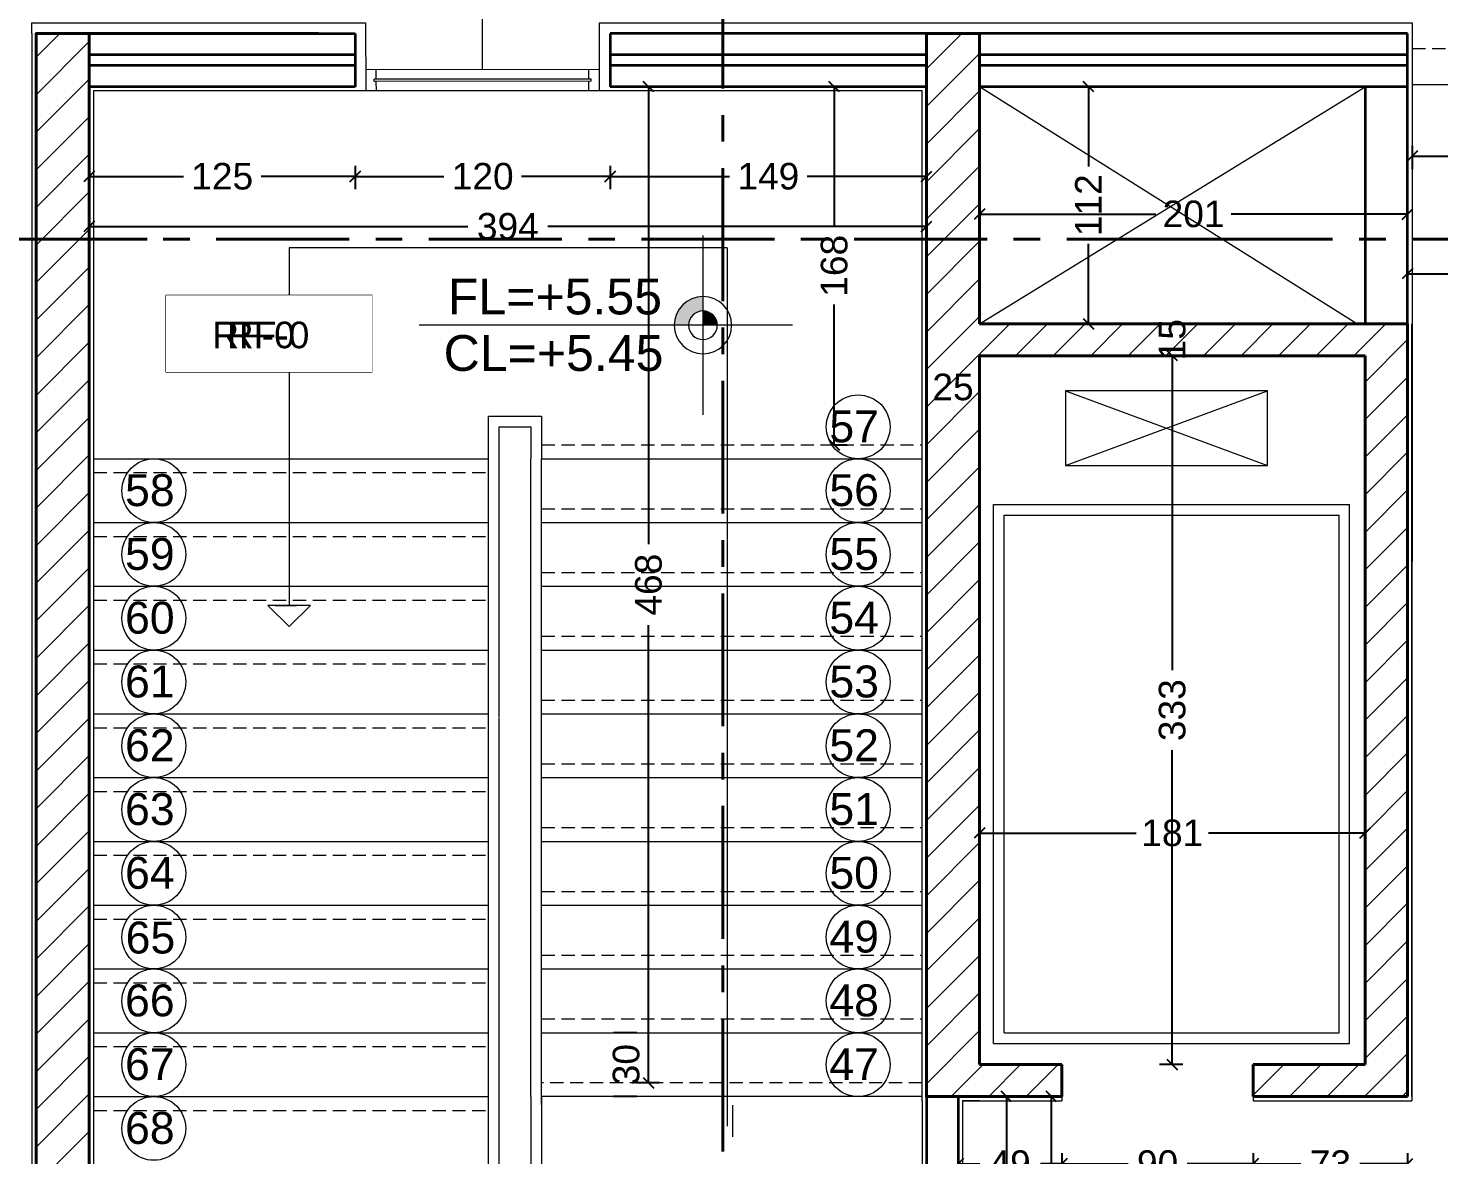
# Model space of a CAD drawing. Header units: inches. Extents: x -580639 to 179052, y 0 to 152898.
# Drawn here: x -241797 to -235163, y 137213 to 142512 of the extents above; entities that cross this region are included whole.
import ezdxf
from ezdxf.enums import TextEntityAlignment as Align

# ---------------------------------------------------------------- set-up
doc = ezdxf.new("R2010")
doc.units = ezdxf.units.IN
doc.header["$LTSCALE"] = 500
doc.header["$MEASUREMENT"] = 0
doc.set_wipeout_variables(frame=1)
doc.linetypes.add('CENTER', pattern=[2, 1.25, -0.25, 0.25, -0.25])
doc.linetypes.add('HIDDEN2', pattern=[0.1875, 0.125, -0.0625])
for name, color, linetype, lineweight in [('0.18', 80, 'Continuous', 18), ('1ATEXT', 3, 'Continuous', 20), ('A-ANNO-TEXS', 211, 'Continuous', 18), ('A-balc', 31, 'Continuous', 18), ('A-DOOR', 110, 'Continuous', 13), ('A-elev', 51, 'Continuous', 13), ('A-FLOR-HDRL', 71, 'Continuous', 20), ('A-flor-sthn', 251, 'HIDDEN2', 9), ('A-flor-strs', 111, 'Continuous', 20), ('A-FLOR-STRS-LDER', 10, 'Continuous', 13), ('A-wall', 52, 'Continuous', 35), ('col', 4, 'Continuous', 40), ('DIM', 8, 'Continuous', 18), ('fini', 11, 'Continuous', 13), ('Room reference', 50, 'Continuous', 13), ('WIN', 3, 'Continuous', 18)]:
    doc.layers.add(name, color=color, linetype=linetype, lineweight=lineweight)
doc.layers.add('SYSECTION', color=1, linetype='Continuous')
doc.styles.add('50', font='arial.ttf', dxfattribs={"height": 125})
doc.styles.add('CURENT', font='sanss___.ttf')
doc.dimstyles.new('DIM', dxfattribs={"dimscale": 50, "dimtxt": 125, "dimasz": 1, "dimexe": 1.2, "dimexo": 1, "dimgap": 1, "dimtad": 0, "dimtoh": 1, "dimdec": 0, "dimlfac": 0.1, "dimrnd": 1, "dimdsep": 46, "dimtxsty": '50', "dimblk": 'OBLIQUE', "dimcen": 0.09, "dimclrt": 8, "dimadec": 0, "dimazin": 0, "dimtfac": 1, "dimtdec": 0, "dimtix": 1, "dimtofl": 0, "dimtmove": 2, "dimatfit": 2, "dimfxl": 1, "dimfxlon": 1, "dimtzin": 0, "dimarcsym": 0})

# ---------------------------------------------------------------- blocks, each defined once
blk = doc.blocks.new('_Oblique')
at = {"color": 0, "linetype": 'ByBlock', "lineweight": -2}
blk.add_line((-0.5, -0.5), (0.5, 0.5), dxfattribs=at)
blk = doc.blocks.new('*D1427')
at = {"layer": 'Defpoints', "color": 0, "transparency": 16777216}
for p in [(-237322.4, 138740.4), (-237322.4, 138726.9), (-235509.4, 138740.4)]:
    blk.add_point(p, dxfattribs=at)
at = {"layer": 'DIM', "color": 0, "lineweight": -2, "transparency": 16777216}
for p, q in [((-237322.4, 138726.9), (-237322.4, 138666.9)), ((-237322.4, 138726.9), (-236586.1, 138726.9)), ((-235509.4, 138726.9), (-236245.8, 138726.9)), ((-235509.4, 138726.9), (-235509.4, 138666.9))]:
    blk.add_line(p, q, dxfattribs=at)
at = {"layer": 'DIM', "color": 0, "lineweight": -2, "transparency": 16777216, "xscale": 50, "yscale": 50, "zscale": 50, "rotation": 180}
blk.add_blockref('_Oblique', (-237322.4, 138726.9), dxfattribs=at)
at = {"layer": 'DIM', "color": 0, "lineweight": -2, "transparency": 16777216, "xscale": 50, "yscale": 50, "zscale": 50}
blk.add_blockref('_Oblique', (-235509.4, 138726.9), dxfattribs=at)
at = {"layer": 'DIM', "color": 8, "transparency": 16777216, "insert": (-236415.9, 138726.9), "char_height": 125, "attachment_point": 5, "style": '50'}
blk.add_mtext('181', dxfattribs=at)
blk = doc.blocks.new('*D1414')
at = {"layer": 'Defpoints', "color": 0, "transparency": 16777216}
for p in [(-236415.9, 140972.1), (-235984.9, 140972.1), (-235984.9, 137637.4)]:
    blk.add_point(p, dxfattribs=at)
at = {"layer": 'DIM', "color": 0, "lineweight": -2, "transparency": 16777216}
for p, q in [((-236365.9, 140972.1), (-236475.9, 140972.1)), ((-236415.9, 140972.1), (-236415.9, 139492.8)), ((-236415.9, 137637.4), (-236415.9, 139116.7)), ((-236365.9, 137637.4), (-236475.9, 137637.4))]:
    blk.add_line(p, q, dxfattribs=at)
at = {"layer": 'DIM', "color": 0, "lineweight": -2, "transparency": 16777216, "xscale": 50, "yscale": 50, "zscale": 50}
for p, rotation in [((-236415.9, 140972.1), 90), ((-236415.9, 137637.4), 270)]:
    blk.add_blockref('_Oblique', p, dxfattribs=dict(at, rotation=rotation))
at = {"layer": 'DIM', "color": 8, "transparency": 16777216, "insert": (-236415.9, 139304.7), "char_height": 125, "attachment_point": 5, "rotation": 90, "style": '50'}
blk.add_mtext('333', dxfattribs=at)
blk = doc.blocks.new('*D1428')
at = {"layer": 'Defpoints', "color": 0, "transparency": 16777216}
for p in [(-236415.9, 141122.1), (-236415.9, 141122.1), (-236415.9, 140972.1)]:
    blk.add_point(p, dxfattribs=at)
at = {"layer": 'DIM', "color": 0, "lineweight": -2, "transparency": 16777216}
for p, q in [((-236415.9, 141122.1), (-236475.9, 141122.1)), ((-236415.9, 140972.1), (-236475.9, 140972.1))]:
    blk.add_line(p, q, dxfattribs=at)
at = {"layer": 'DIM', "color": 8, "transparency": 16777216, "insert": (-236415.9, 141047.1), "char_height": 125, "attachment_point": 5, "rotation": 90, "style": '50'}
blk.add_mtext('15', dxfattribs=at)
blk = doc.blocks.new('*D1429')
at = {"layer": 'Defpoints', "color": 0, "transparency": 16777216}
for p in [(-237572.4, 140824.2), (-237572.4, 140729.9), (-237322.4, 140729.9)]:
    blk.add_point(p, dxfattribs=at)
at = {"layer": 'DIM', "color": 0, "lineweight": -2, "transparency": 16777216}
for p, q in [((-237572.4, 140779.9), (-237572.4, 140884.2)), ((-237322.4, 140779.9), (-237322.4, 140884.2))]:
    blk.add_line(p, q, dxfattribs=at)
at = {"layer": 'DIM', "color": 8, "transparency": 16777216, "insert": (-237447.4, 140824.2), "char_height": 125, "attachment_point": 5, "style": '50'}
blk.add_mtext('25', dxfattribs=at)
blk = doc.blocks.new('*D1430')
at = {"layer": 'Defpoints', "color": 0, "transparency": 16777216}
for p in [(-238984.2, 137787.4), (-237893.4, 137787.4), (-237893.4, 137487.4)]:
    blk.add_point(p, dxfattribs=at)
at = {"layer": 'DIM', "color": 0, "lineweight": -2, "transparency": 16777216}
for p, q in [((-238934.2, 137787.4), (-239044.2, 137787.4)), ((-238934.2, 137487.4), (-239044.2, 137487.4))]:
    blk.add_line(p, q, dxfattribs=at)
at = {"layer": 'DIM', "color": 8, "transparency": 16777216, "insert": (-238984.2, 137637.4), "char_height": 125, "attachment_point": 5, "rotation": 90, "style": '50'}
blk.add_mtext('30', dxfattribs=at)
blk = doc.blocks.new('*D1431')
at = {"layer": 'Defpoints', "color": 0, "transparency": 16777216}
for p in [(-238057.5, 142237.4), (-238005.8, 142237.4), (-238057.5, 140552.4)]:
    blk.add_point(p, dxfattribs=at)
at = {"layer": 'DIM', "color": 0, "lineweight": -2, "transparency": 16777216}
for p, q in [((-238007.5, 142237.4), (-237945.8, 142237.4)), ((-238005.8, 142237.4), (-238005.8, 141577.2)), ((-238005.8, 140552.4), (-238005.8, 141212.5)), ((-238007.5, 140552.4), (-237945.8, 140552.4))]:
    blk.add_line(p, q, dxfattribs=at)
at = {"layer": 'DIM', "color": 0, "lineweight": -2, "transparency": 16777216, "xscale": 50, "yscale": 50, "zscale": 50}
for p, rotation in [((-238005.8, 142237.4), 90), ((-238005.8, 140552.4), 270)]:
    blk.add_blockref('_Oblique', p, dxfattribs=dict(at, rotation=rotation))
at = {"layer": 'DIM', "color": 8, "transparency": 16777216, "insert": (-238005.8, 141394.9), "char_height": 125, "attachment_point": 5, "rotation": 90, "style": '50'}
blk.add_mtext('168', dxfattribs=at)
blk = doc.blocks.new('*D1432')
at = {"layer": 'Defpoints', "color": 0, "transparency": 16777216}
for p in [(-241509.4, 141834.9), (-237572.4, 141834.9), (-241509.4, 141579.7)]:
    blk.add_point(p, dxfattribs=at)
at = {"layer": 'DIM', "color": 0, "lineweight": -2, "transparency": 16777216}
for p, q in [((-241509.4, 141629.7), (-241509.4, 141519.7)), ((-241509.4, 141579.7), (-239728.7, 141579.7)), ((-237572.4, 141579.7), (-239353.1, 141579.7)), ((-237572.4, 141629.7), (-237572.4, 141519.7))]:
    blk.add_line(p, q, dxfattribs=at)
at = {"layer": 'DIM', "color": 0, "lineweight": -2, "transparency": 16777216, "xscale": 50, "yscale": 50, "zscale": 50, "rotation": 180}
blk.add_blockref('_Oblique', (-241509.4, 141579.7), dxfattribs=at)
at = {"layer": 'DIM', "color": 0, "lineweight": -2, "transparency": 16777216, "xscale": 50, "yscale": 50, "zscale": 50}
blk.add_blockref('_Oblique', (-237572.4, 141579.7), dxfattribs=at)
at = {"layer": 'DIM', "color": 8, "transparency": 16777216, "insert": (-239540.9, 141579.7), "char_height": 125, "attachment_point": 5, "style": '50'}
blk.add_mtext('394', dxfattribs=at)
blk = doc.blocks.new('A$C7E7140D5')
at = {"layer": '1ATEXT'}
for points in [[(51.84, -34.44), (56.64, -34.44, 0.414214), (47.04, -24.84), (47.04, -29.64, -0.414214)], [(51.84, -34.44), (56.64, -34.44, 0.414214), (47.04, -24.84), (47.04, -29.64, -0.414214)], [(47.04, -34.44), (47.04, -29.64, 0.414214), (42.24, -34.44)], [(47.04, -34.44), (47.04, -29.64, 0.414214), (42.24, -34.44)]]:
    blk.add_hatch(color=256, dxfattribs=at).paths.add_polyline_path(points)
for p, q in [((47.04, -4.44), (47.04, -64.44)), ((17.04, -34.44), (142.04, -34.44))]:
    blk.add_line(p, q, dxfattribs=at)
for radius in [9.6, 4.8]:
    blk.add_circle((47.04, -34.44), radius, dxfattribs=at)
blk = doc.blocks.new('SYL')
at = {"layer": '1ATEXT', "color": 3}
blk.add_blockref('A$C7E7140D5', (-47.04, 34.44), dxfattribs=at)
at = {"layer": '1ATEXT', "color": 3, "style": 'CURENT'}
for tag, p in [('FL=0.00', (14.19, 3.62)), ('CL=0.00', (14.45, -15.31))]:
    blk.add_attdef(tag, p, '', height=12, dxfattribs=at)
blk = doc.blocks.new('*D1433')
at = {"layer": 'Defpoints', "color": 0, "transparency": 16777216}
for p in [(-239059.4, 142237.4), (-237572.4, 142237.4), (-239059.4, 141815.4)]:
    blk.add_point(p, dxfattribs=at)
at = {"layer": 'DIM', "color": 0, "lineweight": -2, "transparency": 16777216}
for p, q in [((-239059.4, 141865.4), (-239059.4, 141755.4)), ((-237572.4, 141865.4), (-237572.4, 141755.4)), ((-239059.4, 141815.4), (-238498.2, 141815.4)), ((-237572.4, 141815.4), (-238133.6, 141815.4))]:
    blk.add_line(p, q, dxfattribs=at)
at = {"layer": 'DIM', "color": 0, "lineweight": -2, "transparency": 16777216, "xscale": 50, "yscale": 50, "zscale": 50, "rotation": 180}
blk.add_blockref('_Oblique', (-239059.4, 141815.4), dxfattribs=at)
at = {"layer": 'DIM', "color": 0, "lineweight": -2, "transparency": 16777216, "xscale": 50, "yscale": 50, "zscale": 50}
blk.add_blockref('_Oblique', (-237572.4, 141815.4), dxfattribs=at)
at = {"layer": 'DIM', "color": 8, "transparency": 16777216, "insert": (-238315.9, 141815.4), "char_height": 125, "attachment_point": 5, "style": '50'}
blk.add_mtext('149', dxfattribs=at)
blk = doc.blocks.new('*D1434')
at = {"layer": 'Defpoints', "color": 0, "transparency": 16777216}
for p in [(-240259.4, 142237.4), (-239059.4, 142237.4), (-240259.4, 141815.4)]:
    blk.add_point(p, dxfattribs=at)
at = {"layer": 'DIM', "color": 0, "lineweight": -2, "transparency": 16777216}
for p, q in [((-240259.4, 141865.4), (-240259.4, 141755.4)), ((-239059.4, 141865.4), (-239059.4, 141755.4)), ((-240259.4, 141815.4), (-239841.4, 141815.4)), ((-239059.4, 141815.4), (-239477.5, 141815.4))]:
    blk.add_line(p, q, dxfattribs=at)
at = {"layer": 'DIM', "color": 0, "lineweight": -2, "transparency": 16777216, "xscale": 50, "yscale": 50, "zscale": 50, "rotation": 180}
blk.add_blockref('_Oblique', (-240259.4, 141815.4), dxfattribs=at)
at = {"layer": 'DIM', "color": 0, "lineweight": -2, "transparency": 16777216, "xscale": 50, "yscale": 50, "zscale": 50}
blk.add_blockref('_Oblique', (-239059.4, 141815.4), dxfattribs=at)
at = {"layer": 'DIM', "color": 8, "transparency": 16777216, "insert": (-239659.4, 141815.4), "char_height": 125, "attachment_point": 5, "style": '50'}
blk.add_mtext('120', dxfattribs=at)
blk = doc.blocks.new('*D1435')
at = {"layer": 'Defpoints', "color": 0, "transparency": 16777216}
for p in [(-241509.4, 142237.4), (-240259.4, 142237.4), (-241509.4, 141815.4)]:
    blk.add_point(p, dxfattribs=at)
at = {"layer": 'DIM', "color": 0, "lineweight": -2, "transparency": 16777216}
for p, q in [((-241509.4, 141865.4), (-241509.4, 141755.4)), ((-240259.4, 141865.4), (-240259.4, 141755.4)), ((-241509.4, 141815.4), (-241067.1, 141815.4)), ((-240259.4, 141815.4), (-240701.8, 141815.4))]:
    blk.add_line(p, q, dxfattribs=at)
at = {"layer": 'DIM', "color": 0, "lineweight": -2, "transparency": 16777216, "xscale": 50, "yscale": 50, "zscale": 50, "rotation": 180}
blk.add_blockref('_Oblique', (-241509.4, 141815.4), dxfattribs=at)
at = {"layer": 'DIM', "color": 0, "lineweight": -2, "transparency": 16777216, "xscale": 50, "yscale": 50, "zscale": 50}
blk.add_blockref('_Oblique', (-240259.4, 141815.4), dxfattribs=at)
at = {"layer": 'DIM', "color": 8, "transparency": 16777216, "insert": (-240884.4, 141815.4), "char_height": 125, "attachment_point": 5, "style": '50'}
blk.add_mtext('125', dxfattribs=at)
blk = doc.blocks.new('*D1436')
at = {"layer": 'Defpoints', "color": 0, "transparency": 16777216}
for p in [(-238879.2, 142237.4), (-238746.8, 142237.4), (-238509.9, 137552.4)]:
    blk.add_point(p, dxfattribs=at)
at = {"layer": 'DIM', "color": 0, "lineweight": -2, "transparency": 16777216}
for p, q in [((-238829.2, 142237.4), (-238939.2, 142237.4)), ((-238879.2, 142237.4), (-238879.2, 140085.6)), ((-238879.2, 137552.4), (-238879.2, 139704.1)), ((-238829.2, 137552.4), (-238939.2, 137552.4))]:
    blk.add_line(p, q, dxfattribs=at)
at = {"layer": 'DIM', "color": 0, "lineweight": -2, "transparency": 16777216, "xscale": 50, "yscale": 50, "zscale": 50}
for p, rotation in [((-238879.2, 142237.4), 90), ((-238879.2, 137552.4), 270)]:
    blk.add_blockref('_Oblique', p, dxfattribs=dict(at, rotation=rotation))
at = {"layer": 'DIM', "color": 8, "transparency": 16777216, "insert": (-238879.2, 139894.9), "char_height": 125, "attachment_point": 5, "rotation": 90, "style": '50'}
blk.add_mtext('468', dxfattribs=at)
blk = doc.blocks.new('*D1420')
at = {"layer": 'Defpoints', "color": 0, "transparency": 16777216}
for p in [(-237422.4, 137487.4), (-237196.4, 137487.4), (-237463.3, 135507.4)]:
    blk.add_point(p, dxfattribs=at)
at = {"layer": 'DIM', "color": 0, "lineweight": -2, "transparency": 16777216}
for p, q in [((-237246.4, 137487.4), (-237136.4, 137487.4)), ((-237196.4, 137487.4), (-237196.4, 136679.7)), ((-237196.4, 135507.4), (-237196.4, 136315)), ((-237246.4, 135507.4), (-237136.4, 135507.4))]:
    blk.add_line(p, q, dxfattribs=at)
at = {"layer": 'DIM', "color": 0, "lineweight": -2, "transparency": 16777216, "xscale": 50, "yscale": 50, "zscale": 50}
for p, rotation in [((-237196.4, 137487.4), 90), ((-237196.4, 135507.4), 270)]:
    blk.add_blockref('_Oblique', p, dxfattribs=dict(at, rotation=rotation))
at = {"layer": 'DIM', "color": 8, "transparency": 16777216, "insert": (-237196.4, 136497.4), "char_height": 125, "attachment_point": 5, "rotation": 90, "style": '50'}
blk.add_mtext('198', dxfattribs=at)
blk = doc.blocks.new('*D1421')
at = {"layer": 'Defpoints', "color": 0, "transparency": 16777216}
for p in [(-237572.4, 137487.4), (-235309.4, 137487.4), (-237572.4, 136821.3)]:
    blk.add_point(p, dxfattribs=at)
at = {"layer": 'DIM', "color": 0, "lineweight": -2, "transparency": 16777216}
for p, q in [((-237572.4, 136871.3), (-237572.4, 136761.3)), ((-235309.4, 136871.3), (-235309.4, 136761.3)), ((-237572.4, 136821.3), (-236630, 136821.3)), ((-235309.4, 136821.3), (-236251.8, 136821.3))]:
    blk.add_line(p, q, dxfattribs=at)
at = {"layer": 'DIM', "color": 0, "lineweight": -2, "transparency": 16777216, "xscale": 50, "yscale": 50, "zscale": 50, "rotation": 180}
blk.add_blockref('_Oblique', (-237572.4, 136821.3), dxfattribs=at)
at = {"layer": 'DIM', "color": 0, "lineweight": -2, "transparency": 16777216, "xscale": 50, "yscale": 50, "zscale": 50}
blk.add_blockref('_Oblique', (-235309.4, 136821.3), dxfattribs=at)
at = {"layer": 'DIM', "color": 8, "transparency": 16777216, "insert": (-236440.9, 136821.3), "char_height": 125, "attachment_point": 5, "style": '50'}
blk.add_mtext('226', dxfattribs=at)
blk = doc.blocks.new('*D1422')
at = {"layer": 'Defpoints', "color": 0, "transparency": 16777216}
for p in [(-236034.9, 137487.4), (-235309.4, 137487.4), (-236034.9, 137171)]:
    blk.add_point(p, dxfattribs=at)
at = {"layer": 'DIM', "color": 0, "lineweight": -2, "transparency": 16777216}
for p, q in [((-236034.9, 137221), (-236034.9, 137111)), ((-235309.4, 137221), (-235309.4, 137111)), ((-236034.9, 137171), (-235811.2, 137171)), ((-235309.4, 137171), (-235533.2, 137171))]:
    blk.add_line(p, q, dxfattribs=at)
at = {"layer": 'DIM', "color": 0, "lineweight": -2, "transparency": 16777216, "xscale": 50, "yscale": 50, "zscale": 50, "rotation": 180}
blk.add_blockref('_Oblique', (-236034.9, 137171), dxfattribs=at)
at = {"layer": 'DIM', "color": 0, "lineweight": -2, "transparency": 16777216, "xscale": 50, "yscale": 50, "zscale": 50}
blk.add_blockref('_Oblique', (-235309.4, 137171), dxfattribs=at)
at = {"layer": 'DIM', "color": 8, "transparency": 16777216, "insert": (-235672.2, 137171), "char_height": 125, "attachment_point": 5, "style": '50'}
blk.add_mtext('73', dxfattribs=at)
blk = doc.blocks.new('*D1423')
at = {"layer": 'Defpoints', "color": 0, "transparency": 16777216}
for p in [(-236934.9, 137487.4), (-236034.9, 137487.4), (-236934.9, 137171)]:
    blk.add_point(p, dxfattribs=at)
at = {"layer": 'DIM', "color": 0, "lineweight": -2, "transparency": 16777216}
for p, q in [((-236934.9, 137221), (-236934.9, 137111)), ((-236034.9, 137221), (-236034.9, 137111)), ((-236934.9, 137171), (-236624.2, 137171)), ((-236034.9, 137171), (-236345.6, 137171))]:
    blk.add_line(p, q, dxfattribs=at)
at = {"layer": 'DIM', "color": 0, "lineweight": -2, "transparency": 16777216, "xscale": 50, "yscale": 50, "zscale": 50, "rotation": 180}
blk.add_blockref('_Oblique', (-236934.9, 137171), dxfattribs=at)
at = {"layer": 'DIM', "color": 0, "lineweight": -2, "transparency": 16777216, "xscale": 50, "yscale": 50, "zscale": 50}
blk.add_blockref('_Oblique', (-236034.9, 137171), dxfattribs=at)
at = {"layer": 'DIM', "color": 8, "transparency": 16777216, "insert": (-236484.9, 137171), "char_height": 125, "attachment_point": 5, "style": '50'}
blk.add_mtext('90', dxfattribs=at)
blk = doc.blocks.new('*D1424')
at = {"layer": 'Defpoints', "color": 0, "transparency": 16777216}
for p in [(-237422.4, 137487.4), (-236934.9, 137487.4), (-237422.4, 137171)]:
    blk.add_point(p, dxfattribs=at)
at = {"layer": 'DIM', "color": 0, "lineweight": -2, "transparency": 16777216}
for p, q in [((-237422.4, 137221), (-237422.4, 137111)), ((-236934.9, 137221), (-236934.9, 137111)), ((-237422.4, 137171), (-237320.8, 137171)), ((-236934.9, 137171), (-237036.5, 137171))]:
    blk.add_line(p, q, dxfattribs=at)
at = {"layer": 'DIM', "color": 0, "lineweight": -2, "transparency": 16777216, "xscale": 50, "yscale": 50, "zscale": 50, "rotation": 180}
blk.add_blockref('_Oblique', (-237422.4, 137171), dxfattribs=at)
at = {"layer": 'DIM', "color": 0, "lineweight": -2, "transparency": 16777216, "xscale": 50, "yscale": 50, "zscale": 50}
blk.add_blockref('_Oblique', (-236934.9, 137171), dxfattribs=at)
at = {"layer": 'DIM', "color": 8, "transparency": 16777216, "insert": (-237178.6, 137171), "char_height": 125, "attachment_point": 5, "style": '50'}
blk.add_mtext('49', dxfattribs=at)
blk = doc.blocks.new('*D1425')
at = {"layer": 'Defpoints', "color": 0, "transparency": 16777216}
for p in [(-237322.4, 141638.3), (-237322.4, 141122.1), (-235309.4, 141122.1)]:
    blk.add_point(p, dxfattribs=at)
at = {"layer": 'DIM', "color": 0, "lineweight": -2, "transparency": 16777216}
for p, q in [((-237322.4, 141588.3), (-237322.4, 141698.3)), ((-235309.4, 141588.3), (-235309.4, 141698.3)), ((-237322.4, 141638.3), (-236493, 141638.3)), ((-235309.4, 141638.3), (-236138.8, 141638.3))]:
    blk.add_line(p, q, dxfattribs=at)
at = {"layer": 'DIM', "color": 0, "lineweight": -2, "transparency": 16777216, "xscale": 50, "yscale": 50, "zscale": 50, "rotation": 180}
blk.add_blockref('_Oblique', (-237322.4, 141638.3), dxfattribs=at)
at = {"layer": 'DIM', "color": 0, "lineweight": -2, "transparency": 16777216, "xscale": 50, "yscale": 50, "zscale": 50}
blk.add_blockref('_Oblique', (-235309.4, 141638.3), dxfattribs=at)
at = {"layer": 'DIM', "color": 8, "transparency": 16777216, "insert": (-236315.9, 141638.3), "char_height": 125, "attachment_point": 5, "style": '50'}
blk.add_mtext('201', dxfattribs=at)
blk = doc.blocks.new('*D1426')
at = {"layer": 'Defpoints', "color": 0, "transparency": 16777216}
for p in [(-237037.5, 142237.4), (-236810.5, 142237.4), (-237037.5, 141122.1)]:
    blk.add_point(p, dxfattribs=at)
at = {"layer": 'DIM', "color": 0, "lineweight": -2, "transparency": 16777216}
for p, q in [((-236860.5, 142237.4), (-236750.5, 142237.4)), ((-236810.5, 142237.4), (-236810.5, 141861.3)), ((-236810.5, 141122.1), (-236810.5, 141498.2)), ((-236860.5, 141122.1), (-236750.5, 141122.1))]:
    blk.add_line(p, q, dxfattribs=at)
at = {"layer": 'DIM', "color": 0, "lineweight": -2, "transparency": 16777216, "xscale": 50, "yscale": 50, "zscale": 50}
for p, rotation in [((-236810.5, 142237.4), 90), ((-236810.5, 141122.1), 270)]:
    blk.add_blockref('_Oblique', p, dxfattribs=dict(at, rotation=rotation))
at = {"layer": 'DIM', "color": 8, "transparency": 16777216, "insert": (-236810.5, 141679.7), "char_height": 125, "attachment_point": 5, "rotation": 90, "style": '50'}
blk.add_mtext('112', dxfattribs=at)
blk = doc.blocks.new('*D1437')
at = {"layer": 'Defpoints', "color": 0, "transparency": 16777216}
for p in [(-235288, 142247.4), (-231539.4, 142247.4), (-231539.4, 141909.9)]:
    blk.add_point(p, dxfattribs=at)
at = {"layer": 'DIM', "color": 0, "lineweight": -2, "transparency": 16777216}
for p, q in [((-235288, 141959.9), (-235288, 141849.9)), ((-235288, 141909.9), (-233602.2, 141909.9)), ((-231539.4, 141909.9), (-233225.2, 141909.9)), ((-231539.4, 141959.9), (-231539.4, 141849.9))]:
    blk.add_line(p, q, dxfattribs=at)
at = {"layer": 'DIM', "color": 0, "lineweight": -2, "transparency": 16777216, "xscale": 50, "yscale": 50, "zscale": 50, "rotation": 180}
blk.add_blockref('_Oblique', (-235288, 141909.9), dxfattribs=at)
at = {"layer": 'DIM', "color": 0, "lineweight": -2, "transparency": 16777216, "xscale": 50, "yscale": 50, "zscale": 50}
blk.add_blockref('_Oblique', (-231539.4, 141909.9), dxfattribs=at)
at = {"layer": 'DIM', "color": 8, "transparency": 16777216, "insert": (-233413.7, 141909.9), "char_height": 125, "attachment_point": 5, "style": '50'}
blk.add_mtext('375', dxfattribs=at)
blk = doc.blocks.new('*D1438')
at = {"layer": 'Defpoints', "color": 0, "transparency": 16777216}
for p in [(-235309.4, 141588.3), (-226829.4, 141588.3), (-226829.4, 141357.8)]:
    blk.add_point(p, dxfattribs=at)
at = {"layer": 'DIM', "color": 0, "lineweight": -2, "transparency": 16777216}
for p, q in [((-235309.4, 141407.8), (-235309.4, 141297.8)), ((-226829.4, 141407.8), (-226829.4, 141297.8)), ((-235309.4, 141357.8), (-231257.8, 141357.8)), ((-226829.4, 141357.8), (-230881.1, 141357.8))]:
    blk.add_line(p, q, dxfattribs=at)
at = {"layer": 'DIM', "color": 0, "lineweight": -2, "transparency": 16777216, "xscale": 50, "yscale": 50, "zscale": 50, "rotation": 180}
blk.add_blockref('_Oblique', (-235309.4, 141357.8), dxfattribs=at)
at = {"layer": 'DIM', "color": 0, "lineweight": -2, "transparency": 16777216, "xscale": 50, "yscale": 50, "zscale": 50}
blk.add_blockref('_Oblique', (-226829.4, 141357.8), dxfattribs=at)
at = {"layer": 'DIM', "color": 8, "transparency": 16777216, "insert": (-231069.4, 141357.8), "char_height": 125, "attachment_point": 5, "style": '50'}
blk.add_mtext('848', dxfattribs=at)
blk = doc.blocks.new('*D1451')
at = {"layer": 'Defpoints', "color": 0, "transparency": 16777216}
for p in [(-236984.9, 137487.4), (-236984.9, 129530.1), (-236984.9, 129530.1)]:
    blk.add_point(p, dxfattribs=at)
at = {"layer": 'DIM', "color": 0, "lineweight": -2, "transparency": 16777216}
for p, q in [((-236984.9, 137487.4), (-237044.9, 137487.4)), ((-236984.9, 137487.4), (-236984.9, 133696.3)), ((-236984.9, 129530.1), (-236984.9, 133321.2)), ((-236984.9, 129530.1), (-237044.9, 129530.1))]:
    blk.add_line(p, q, dxfattribs=at)
at = {"layer": 'DIM', "color": 0, "lineweight": -2, "transparency": 16777216, "xscale": 50, "yscale": 50, "zscale": 50}
for p, rotation in [((-236984.9, 137487.4), 90), ((-236984.9, 129530.1), 270)]:
    blk.add_blockref('_Oblique', p, dxfattribs=dict(at, rotation=rotation))
at = {"layer": 'DIM', "color": 8, "transparency": 16777216, "insert": (-236984.9, 133508.7), "char_height": 125, "attachment_point": 5, "rotation": 90, "style": '50'}
blk.add_mtext('796', dxfattribs=at)
blk = doc.blocks.new('SYSECTON011')
at = {"layer": '1ATEXT'}
h = blk.add_hatch(color=256, dxfattribs=at)
edge = h.paths.add_edge_path()
edge.add_ellipse((128.37, 0), major_axis=(0, -21.89), ratio=1, start_angle=90.0017, end_angle=270.0017)
edge.add_line((106.48, 0), (97.33, 0))
edge.add_line((97.33, 0), (128.37, 31.04))
edge.add_line((128.37, 31.04), (159.4, 0))
edge.add_line((159.4, 0), (150.26, 0))
for p, q in [((97.33, 0), (128.37, 31.04)), ((159.4, 0), (128.37, 31.04)), ((91.73, 0), (106.48, 0)), ((150.26, 0), (159.4, 0))]:
    blk.add_line(p, q, dxfattribs=at)
at = {"layer": '1ATEXT', "linetype": 'CENTER', "lineweight": 40}
blk.add_line((0, 0), (91.73, 0), dxfattribs=at)
at = {"layer": '1ATEXT', "color": 4, "lineweight": 30}
blk.add_line((107.03, -4.92), (149.7, -4.92), dxfattribs=at)
blk.add_ellipse((128.37, 0), major_axis=(0, -21.89), ratio=1, start_param=-1.570767, end_param=4.712418, dxfattribs=at)
at = {"layer": '1ATEXT', "color": 4, "style": 'CURENT'}
for tag, height, p in [('A', 18, (127.41, 8.43)), ('AR000', 8, (128.34, -9.81))]:
    blk.add_attdef(tag, text='', height=height, dxfattribs=at).set_placement(p, align=Align.MIDDLE)
blk = doc.blocks.new('SECTIO B-B')
at = {"layer": 'col', "linetype": 'CENTER'}
for q in [(-27460.2, 11128.6), (-18370, 11128.6)]:
    blk.add_line((-22510.1, 11128.6), q, dxfattribs=at)
at = {"layer": 'SYSECTION'}
ref = blk.add_blockref('SYSECTON011', (-27460.2, 11128.6), dxfattribs=dict(at, xscale=-14.04466159001456, yscale=14.04466159001456, zscale=14.04466159001456))
ref.add_attrib('A', 'B', dxfattribs={"color": 4, "height": 252.8, "style": 'CURENT'}).set_placement((-29249.6, 11247), align=Align.MIDDLE)
ref.add_attrib('AR000', 'A-9', dxfattribs={"color": 4, "height": 112.36, "style": 'CURENT'}).set_placement((-29262.7, 10990.9), align=Align.MIDDLE)
blk = doc.blocks.new('SECTION A-A')
at = {"layer": 'col', "linetype": 'CENTER'}
blk.add_line((0, -17729.2), (0, -2238.8), dxfattribs=at)

msp = doc.modelspace()

# ---------------------------------------------------------------- hatches: boundary and pattern name
at = {"layer": 'DIM', "transparency": 33554503}
h = msp.add_hatch(dxfattribs=at)
h.set_pattern_fill('ANSI31', color=256, scale=1000)
h.paths.add_polyline_path([(-241509.45, 142487.357), (-241759.45, 142487.357), (-241759.45, 140089.357), (-241759.45, 137239.357), (-241759.45, 137089.357), (-241509.45, 137089.357)])
h.paths.add_polyline_path([(-235309.45, 141122.115), (-237322.372, 141122.115), (-237322.372, 142487.357), (-237572.372, 142487.357), (-237572.372, 137487.357), (-237322.372, 137487.357), (-236934.921, 137487.357), (-236934.921, 137637.357), (-237322.372, 137637.357), (-237322.372, 140972.115), (-235509.45, 140972.115), (-235509.45, 137637.357), (-236034.921, 137637.357), (-236034.921, 137487.357), (-235509.45, 137487.357), (-235309.45, 137487.357)])
h.paths.add_polyline_path([(-236285.965, 140912.736), (-236285.965, 141169.472), (-236543.554, 141169.472), (-236543.554, 140912.736)], flags=25)
h.paths.add_polyline_path([(-237574.802, 140694.224), (-237318.066, 140694.224), (-237318.066, 140951.813), (-237574.802, 140951.813)], flags=9)

# ---------------------------------------------------------------- linework, layer by layer
at = {"layer": '0.18'}
msp.add_line((-235287.957, 142247.425), (-231539.45, 142247.779), dxfattribs=at)
at = {"layer": 'A-ANNO-TEXS'}
for centre in [(-237893.416, 140637.357), (-241205.938, 140337.357), (-237893.416, 140337.357), (-241205.938, 140037.357), (-237893.416, 140037.357), (-241205.937, 139737.357), (-237893.416, 139737.357), (-241205.937, 139437.357), (-237893.416, 139437.357), (-241205.938, 139137.357), (-237893.416, 139137.357), (-241205.937, 138837.357), (-237893.416, 138837.357), (-241205.937, 138537.357), (-237893.416, 138537.357), (-241205.936, 138237.357), (-237893.416, 138237.357), (-241205.936, 137937.357), (-237893.416, 137937.357), (-241205.936, 137637.357), (-237893.416, 137637.357), (-241205.935, 137337.357)]:
    msp.add_circle(centre, 150, dxfattribs=at)
at = {"layer": 'A-balc'}
for p, q in [((-235547.471, 141122.115), (-237322.372, 142237.357)), ((-237322.372, 141122.115), (-235509.45, 142237.357))]:
    msp.add_line(p, q, dxfattribs=at)
at = {"layer": 'A-DOOR'}
msp.add_line((-240169.505, 142262.389), (-240169.513, 142272.389), dxfattribs=at)
at = {"layer": 'A-elev'}
for p, q in [((-236917.831, 140456.113), (-235967.868, 140806.117)), ((-236917.831, 140806.117), (-235967.868, 140456.113)), ((-235967.868, 140806.117), (-236917.831, 140806.117)), ((-236917.831, 140806.117), (-236917.831, 140456.113)), ((-235967.868, 140456.113), (-235967.868, 140806.117)), ((-236917.831, 140456.113), (-235967.868, 140456.113)), ((-237256.632, 137737.357), (-237256.632, 140272.357)), ((-237256.632, 140272.357), (-235581.731, 140272.357)), ((-235581.731, 137737.357), (-235581.731, 140272.357)), ((-237206.632, 137787.357), (-237206.632, 140222.357)), ((-237206.632, 140222.357), (-235631.731, 140222.357)), ((-235631.731, 137787.357), (-235631.731, 140222.357)), ((-237256.632, 137737.357), (-235581.731, 137737.357)), ((-237206.632, 137787.357), (-235631.731, 137787.357))]:
    msp.add_line(p, q, dxfattribs=at)
at = {"layer": 'A-FLOR-HDRL'}
for p, q in [((-239632.372, 140487.357), (-239632.372, 140687.357)), ((-239632.372, 140687.357), (-239382.372, 140687.357)), ((-239382.372, 140687.357), (-239382.372, 140487.357)), ((-239582.372, 140487.357), (-239582.372, 140637.357)), ((-239582.372, 140637.357), (-239432.372, 140637.357)), ((-239432.372, 140637.357), (-239432.372, 140487.357)), ((-239632.372, 139287.357), (-239632.372, 140487.357)), ((-239582.372, 139271.357), (-239582.372, 140487.357)), ((-239432.372, 137487.357), (-239432.372, 140487.357)), ((-239382.372, 137487.357), (-239382.372, 140487.357)), ((-239632.372, 136987.357), (-239632.372, 139285.257)), ((-239582.372, 137037.357), (-239582.372, 139269.257)), ((-239432.372, 137487.357), (-239432.372, 137037.357)), ((-239382.372, 137449.953), (-239382.372, 137487.357)), ((-239382.372, 137487.357), (-239382.372, 137037.357))]:
    msp.add_line(p, q, dxfattribs=at)
at = {"layer": 'A-flor-sthn'}
for p, q in [((-235287.973, 142417.425), (-231709.45, 142417.763)), ((-239382.372, 140552.357), (-237592.372, 140552.357)), ((-241489.45, 140422.357), (-239632.372, 140422.357)), ((-239382.372, 140252.357), (-237592.372, 140252.357)), ((-241489.45, 140122.357), (-239632.372, 140122.357)), ((-239382.372, 139952.357), (-237592.372, 139952.357)), ((-241489.45, 139822.357), (-239632.372, 139822.357)), ((-239382.372, 139652.357), (-237592.372, 139652.357)), ((-241489.45, 139522.357), (-239632.372, 139522.357)), ((-239382.372, 139352.357), (-237592.372, 139352.357)), ((-241489.45, 139222.357), (-239632.372, 139222.357)), ((-239382.372, 139052.357), (-237592.372, 139052.357)), ((-241489.45, 138922.357), (-239632.372, 138922.357)), ((-239382.372, 138752.357), (-237592.372, 138752.357)), ((-241489.45, 138622.357), (-239632.372, 138622.357)), ((-239382.372, 138452.357), (-237592.372, 138452.357)), ((-241489.45, 138322.357), (-239632.372, 138322.357)), ((-239382.372, 138152.357), (-237592.372, 138152.357)), ((-241489.45, 138022.357), (-239632.372, 138022.357)), ((-239382.372, 137852.357), (-237592.372, 137852.357)), ((-241489.45, 137722.357), (-239632.372, 137722.357)), ((-237592.372, 137552.357), (-239382.372, 137552.357)), ((-241489.45, 137422.357), (-239632.372, 137422.357))]:
    msp.add_line(p, q, dxfattribs=at)
at = {"layer": 'A-flor-strs'}
for p, q in [((-241489.45, 140487.357), (-239632.372, 140487.357)), ((-239382.372, 140487.357), (-237592.372, 140487.357)), ((-241489.45, 140187.357), (-239632.372, 140187.357)), ((-239382.372, 140187.357), (-237592.372, 140187.357)), ((-241509.45, 139887.357), (-241507.372, 139887.357)), ((-241489.45, 139887.357), (-239632.372, 139887.357)), ((-239382.372, 139887.357), (-237592.372, 139887.357)), ((-241489.45, 139587.357), (-240638.479, 139587.357)), ((-240636.453, 139587.357), (-239632.372, 139587.357)), ((-239382.372, 139587.357), (-237592.372, 139587.357)), ((-241489.45, 139287.357), (-239632.372, 139287.357)), ((-239382.372, 139287.357), (-237592.372, 139287.357)), ((-241489.45, 138987.357), (-239632.372, 138987.357)), ((-239382.372, 138987.357), (-237592.372, 138987.357)), ((-241489.45, 138687.357), (-239632.372, 138687.357)), ((-239382.372, 138687.357), (-237592.372, 138687.357)), ((-241489.45, 138387.357), (-239632.372, 138387.357)), ((-239382.372, 138387.357), (-237592.372, 138387.357)), ((-241489.45, 138087.357), (-239632.372, 138087.357)), ((-239382.372, 138087.357), (-237592.372, 138087.357)), ((-241489.45, 137787.357), (-239632.372, 137787.357)), ((-239382.372, 137787.357), (-237592.372, 137787.357)), ((-241489.45, 137487.357), (-239632.372, 137487.357)), ((-237592.372, 137487.357), (-239382.372, 137487.357))]:
    msp.add_line(p, q, dxfattribs=at)
at = {"layer": 'A-FLOR-STRS-LDER'}
for p, q in [((-238509.872, 141479.596), (-240569.872, 141479.596)), ((-240569.872, 141479.596), (-240569.872, 139797.692)), ((-238509.872, 141479.596), (-238509.872, 137347.357)), ((-240469.872, 139797.692), (-240669.872, 139797.692)), ((-240569.872, 139697.692), (-240669.872, 139797.692)), ((-240634.872, 139797.692), (-240534.872, 139797.692)), ((-240469.872, 139797.692), (-240569.872, 139697.692)), ((-238534.872, 137447.357), (-238534.872, 137296.481)), ((-238484.872, 137447.357), (-238484.872, 137297.702))]:
    msp.add_line(p, q, dxfattribs=at)
at = {"layer": 'A-wall'}
for p, q in [((-240431.051, 142487.357), (-241509.45, 142487.357)), ((-241509.45, 142487.357), (-240259.45, 142487.357)), ((-240259.45, 142487.357), (-240259.45, 142237.357)), ((-235309.45, 142487.357), (-239059.45, 142487.357)), ((-239059.45, 142487.357), (-239059.45, 142237.357)), ((-235309.45, 141122.115), (-235309.45, 142487.357)), ((-240259.45, 142387.357), (-241509.45, 142387.357)), ((-237572.372, 142387.357), (-239059.45, 142387.357)), ((-235309.45, 142387.357), (-237322.372, 142387.357)), ((-240259.45, 142337.357), (-241509.45, 142337.357)), ((-237572.372, 142337.357), (-239059.45, 142337.357)), ((-235309.45, 142337.357), (-237322.372, 142337.357)), ((-240259.45, 142237.357), (-241509.45, 142237.357)), ((-237572.372, 142237.357), (-239059.45, 142237.357)), ((-235309.45, 142237.357), (-237322.372, 142237.357)), ((-235509.45, 142237.357), (-235509.45, 141122.115)), ((-237572.372, 137487.357), (-237572.372, 135657.357)), ((-237422.372, 137487.357), (-237422.372, 135507.357))]:
    msp.add_line(p, q, dxfattribs=at)
at = {"layer": 'col'}
for p, q in [((-235309.45, 141122.115), (-237322.372, 141122.115)), ((-235309.45, 141122.115), (-235309.45, 137889.357)), ((-235309.45, 137487.357), (-235309.45, 141122.115)), ((-235509.45, 140972.115), (-237322.372, 140972.115)), ((-235509.45, 140972.115), (-235509.45, 137637.357)), ((-241759.45, 140089.357), (-241759.45, 137239.357)), ((-237322.372, 137637.357), (-236934.921, 137637.357)), ((-236934.921, 137637.357), (-236934.921, 137487.357)), ((-236034.921, 137637.357), (-235509.45, 137637.357)), ((-236034.921, 137637.357), (-236034.921, 137487.357)), ((-237572.372, 137487.357), (-236934.921, 137487.357)), ((-236034.921, 137487.357), (-235509.45, 137487.357)), ((-235509.45, 137487.357), (-235309.45, 137487.357))]:
    msp.add_line(p, q, dxfattribs=at)
for points in [[(-241759.45, 140089.357), (-241759.45, 142487.357), (-241509.45, 142487.357), (-241509.45, 137089.357), (-241759.45, 137089.357), (-241759.45, 137239.357)], [(-237322.372, 137487.357), (-237572.372, 137487.357), (-237572.372, 142487.357), (-237322.372, 142487.357), (-237322.372, 141122.115)], [(-237322.372, 140972.115), (-237322.372, 137637.357)]]:
    msp.add_lwpolyline(points, dxfattribs=at)
at = {"layer": 'fini'}
for p, q in [((-241779.45, 142487.357), (-241779.45, 135487.357)), ((-237592.372, 142217.357), (-238759.45, 142217.357)), ((-235289.45, 137487.357), (-235289.45, 141122.115)), ((-241779.45, 140069.357), (-241779.45, 137259.357)), ((-237592.372, 137467.357), (-237592.372, 135677.357)), ((-237402.372, 137467.357), (-236984.921, 137467.357)), ((-237402.372, 137467.357), (-236934.921, 137467.357)), ((-237402.372, 137467.357), (-237402.372, 135487.357)), ((-236934.921, 137487.357), (-236934.921, 137467.357)), ((-236034.921, 137487.357), (-236034.921, 137467.357)), ((-236034.921, 137467.357), (-235289.038, 137467.357))]:
    msp.add_line(p, q, dxfattribs=at)
for points in [[(-241779.45, 142487.357), (-241779.45, 142537.744), (-240209.779, 142537.728), (-240209.469, 142217.357), (-241489.45, 142217.357), (-241489.45, 137069.357), (-241779.45, 137069.357)], [(-238759.779, 142217.357), (-239109.442, 142218.22), (-239109.442, 142538.22), (-235287.984, 142537.425), (-235289.038, 137467.357)], [(-237592.372, 137467.357), (-237592.372, 142217.357)], [(-237322.372, 137467.357), (-237402.372, 137467.357)]]:
    msp.add_lwpolyline(points, dxfattribs=at)
at = {"layer": 'Room reference'}
msp.add_line((-239659.534, 142317.789), (-239659.534, 142667.789), dxfattribs=at)
msp.add_lwpolyline([(-241148.929, 140895.85), (-240179.078, 140895.85), (-240179.078, 141255.85), (-241148.929, 141255.85)], close=True, dxfattribs=at)
at = {"layer": 'WIN'}
for p, q in [((-239109.521, 142318.22), (-240209.548, 142317.357)), ((-240159.513, 142272.396), (-240159.548, 142317.396)), ((-239159.486, 142273.181), (-239159.521, 142318.181)), ((-240209.469, 142272.357), (-240209.513, 142272.357)), ((-240209.469, 142262.357), (-240209.505, 142262.357)), ((-239149.486, 142273.189), (-240169.513, 142272.389)), ((-239149.478, 142263.189), (-240169.505, 142262.389)), ((-240159.469, 142217.357), (-240159.505, 142262.396)), ((-239159.442, 142218.22), (-239159.478, 142263.181)), ((-239149.478, 142263.189), (-239149.486, 142273.189)), ((-239109.442, 142218.22), (-240209.469, 142217.357))]:
    msp.add_line(p, q, dxfattribs=at)

# ---------------------------------------------------------------- block references
at = {"layer": '1ATEXT', "color": 3}
ref = msp.add_blockref('SYL', (-238623.215, 141115.335), dxfattribs=dict(at, xscale=-14.04466159001456, yscale=14.04466159001456, zscale=14.04466159001456))
ref.add_attrib('CL=0.00', 'CL=+5.45', (-239843.166, 140900.323), dxfattribs={"color": 3, "height": 168.5359, "style": 'CURENT'})
ref.add_attrib('FL=0.00', 'FL=+5.55', (-239823.54, 141166.197), dxfattribs={"color": 3, "height": 168.5359, "style": 'CURENT'})
at = {"layer": 'DIM'}
msp.add_blockref('SECTION A-A', (-238529.3, 145958.231), dxfattribs=at)

# ---------------------------------------------------------------- texts
at = {"layer": 'A-ANNO-TEXS', "char_height": 150, "attachment_point": 3, "style": '50'}
for s, insert in [('57', (-237795.733, 140714.601)), ('58', (-241108.254, 140414.601)), ('56', (-237795.733, 140414.601)), ('59', (-241108.254, 140114.601)), ('55', (-237795.733, 140114.601)), ('60', (-241108.254, 139814.601)), ('54', (-237795.733, 139814.601)), ('61', (-241108.253, 139514.601)), ('53', (-237795.733, 139514.601)), ('62', (-241108.254, 139214.601)), ('52', (-237795.733, 139214.601)), ('63', (-241108.254, 138914.601)), ('51', (-237795.733, 138914.601)), ('64', (-241108.253, 138614.601)), ('50', (-237795.733, 138614.601)), ('65', (-241105.391, 138310.183)), ('49', (-237795.733, 138314.601)), ('66', (-241108.252, 138014.601)), ('48', (-237795.733, 138014.601)), ('67', (-241108.252, 137714.601)), ('47', (-237795.733, 137714.601)), ('68', (-241108.252, 137414.601))]:
    msp.add_mtext_dynamic_manual_height_columns(s, width=127.78363, gutter_width=750, heights=[0], dxfattribs=dict(at, insert=insert))

# ---------------------------------------------------------------- dimensions: what is measured, and where the dimension line sits
at = {"layer": 'DIM'}
for base, p1, p2, angle, picture, middle in [((-238879.21617613, 142237.357244786), (-238509.871844519, 137552.357244786), (-238746.798126693, 142237.357244786), 90, '*D1436', (-238879.21617613, 139894.857244786)), ((-238005.8308452, 142237.357244786), (-238057.45094437, 140552.357244786), (-238057.45094437, 142237.357244786), 90, '*D1431', (-238005.8308452, 141394.857244786)), ((-236810.461, 142237.357), (-237037.455, 141122.115), (-237037.455, 142237.357), 90, '*D1426', (-236810.461, 141679.736)), ((-241509.45, 141815.448), (-240259.45, 142237.357), (-241509.45, 142237.357), 180, '*D1435', (-240884.45, 141815.448)), ((-240259.45, 141815.448), (-239059.45, 142237.357), (-240259.45, 142237.357), 180, '*D1434', (-239659.45, 141815.448)), ((-239059.45, 141815.448), (-237572.372, 142237.357), (-239059.45, 142237.357), 180, '*D1433', (-238315.911, 141815.448)), ((-241509.45, 141579.72), (-237572.372, 141834.935), (-241509.45, 141834.935), 180, '*D1432', (-239540.911, 141579.72)), ((-237322.372, 141638.324), (-235309.45, 141122.115), (-237322.372, 141122.115), 180, '*D1425', (-236315.911, 141638.324)), ((-236415.911, 141122.115), (-236415.911, 140972.115), (-236415.911, 141122.115), 90, '*D1428', (-236415.911, 141047.115)), ((-236415.911, 140972.115), (-235984.921, 137637.357), (-235984.921, 140972.115), 90, '*D1414', (-236415.911, 139304.736)), ((-237572.372, 140824.169), (-237322.372, 140729.89), (-237572.372, 140729.89), 180, '*D1429', (-237447.372, 140824.169)), ((-237322.372, 138726.913), (-235509.45, 138740.423), (-237322.372, 138740.423), 180, '*D1427', (-236415.911, 138726.913)), ((-238984.21, 137787.357), (-237893.416, 137487.357), (-237893.416, 137787.357), 90, '*D1430', (-238984.21, 137637.357)), ((-237572.372, 136821.274), (-235309.45, 137487.357), (-237572.372, 137487.357), 180, '*D1421', (-236440.911, 136821.274)), ((-237196.398, 137487.357), (-237463.275, 135507.357), (-237422.372, 137487.357), 90, '*D1420', (-237196.398, 136497.357)), ((-237422.372, 137170.96), (-236934.921, 137487.357), (-237422.372, 137487.357), 180, '*D1424', (-237178.647, 137170.96)), ((-236984.921, 129530.115), (-236984.921, 137487.357), (-236984.921, 129530.115), 90, '*D1451', (-236984.921, 133508.736)), ((-236934.921, 137170.96), (-236034.921, 137487.357), (-236934.921, 137487.357), 180, '*D1423', (-236484.921, 137170.96)), ((-236034.921, 137170.96), (-235309.45, 137487.357), (-236034.921, 137487.357), 180, '*D1422', (-235672.186, 137170.96))]:
    dim = msp.add_linear_dim(base=base, p1=p1, p2=p2, angle=angle, dimstyle='DIM', dxfattribs=at)
    dim.commit()
    dim.dimension.update_dxf_attribs({"geometry": picture, "text_midpoint": middle})
for base, p1, p2, picture, middle in [((-231539.45, 141909.926), (-235287.957, 142247.425), (-231539.45, 142247.425), '*D1437', (-233413.703, 141909.926)), ((-226829.45, 141357.77), (-235309.45, 141588.324), (-226829.45, 141588.324), '*D1438', (-231069.45, 141357.77))]:
    dim = msp.add_linear_dim(base=base, p1=p1, p2=p2, dimstyle='DIM', dxfattribs=at)
    dim.commit()
    dim.dimension.update_dxf_attribs({"geometry": picture, "text_midpoint": middle})

# ---------------------------------------------------------------- next in the draw order: wipeouts: each hides what was drawn before it
msp.add_wipeout([(-240179.078, 140895.85), (-240179.078, 141255.85), (-241148.929, 141255.85), (-241148.929, 140895.85)]).dxf.layer = 'Room reference'

# ---------------------------------------------------------------- next in the draw order: block references
msp.add_blockref('SECTIO B-B', (-213777.251, 130391.335), dxfattribs=at)

# ---------------------------------------------------------------- next in the draw order: texts
at = {"layer": 'Room reference', "color": 2, "style": '50'}
msp.add_attdef('RF-0', (-240931.16, 141006.965), 'XXXX', height=125, dxfattribs=at)
msp.add_attdef('RF-0', (-240862.4, 141006.965), 'XXXX', height=125, rotation=360, dxfattribs=at)

doc.saveas('drawing.dxf')
